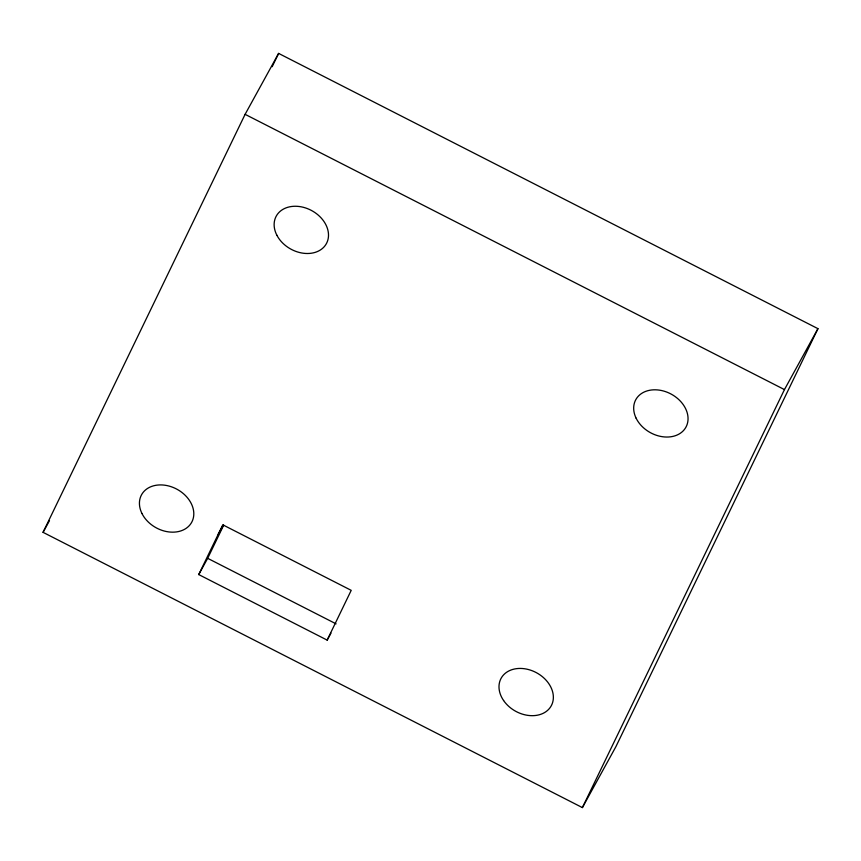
<?xml version="1.0" encoding="UTF-8"?>
<svg xmlns="http://www.w3.org/2000/svg" width="861" height="861" viewBox="0 0 861 861"><rect width="100%" height="100%" fill="white"/><g stroke="black" fill="none" stroke-linecap="round" stroke-linejoin="round"><path stroke-width="1.29" d="M43.05 532.335L245.105 114.33L278.609 53.404L817.95 328.665L615.895 746.67L582.391 807.596L43.05 532.335L49.497 520.614M272.184 66.695L278.609 53.404M198.74 574.567L222.795 524.812L351.213 590.345L327.158 640.11L198.74 574.567L207.673 558.326L223.677 525.21M582.391 807.596L784.457 389.592L817.95 328.665M218.167 534.369L223.279 525.081M327.158 640.11L330.979 633.147M245.105 114.33L784.457 389.592M207.673 558.326L336.091 623.859M636.118 418.188A28.596 21.902 28.8 0 0 682.988 431.081A28.596 21.902 28.8 0 0 663.487 391.002A28.596 21.902 28.8 0 0 636.118 418.188M276.865 235.225A28.596 21.902 28.8 0 0 323.844 247.129A28.596 21.902 28.8 0 0 303.255 207.275A28.596 21.902 28.8 0 0 276.865 235.225M503.599 700.531A28.596 21.902 28.8 0 0 550.588 706.913A28.596 21.902 28.8 0 0 524.349 668.717A28.596 21.902 28.8 0 0 503.599 700.531M141.979 513.533A28.596 21.902 28.8 0 0 188.893 526.049A28.596 21.902 28.8 0 0 168.971 486.045A28.596 21.902 28.8 0 0 141.979 513.533"/></g></svg>
